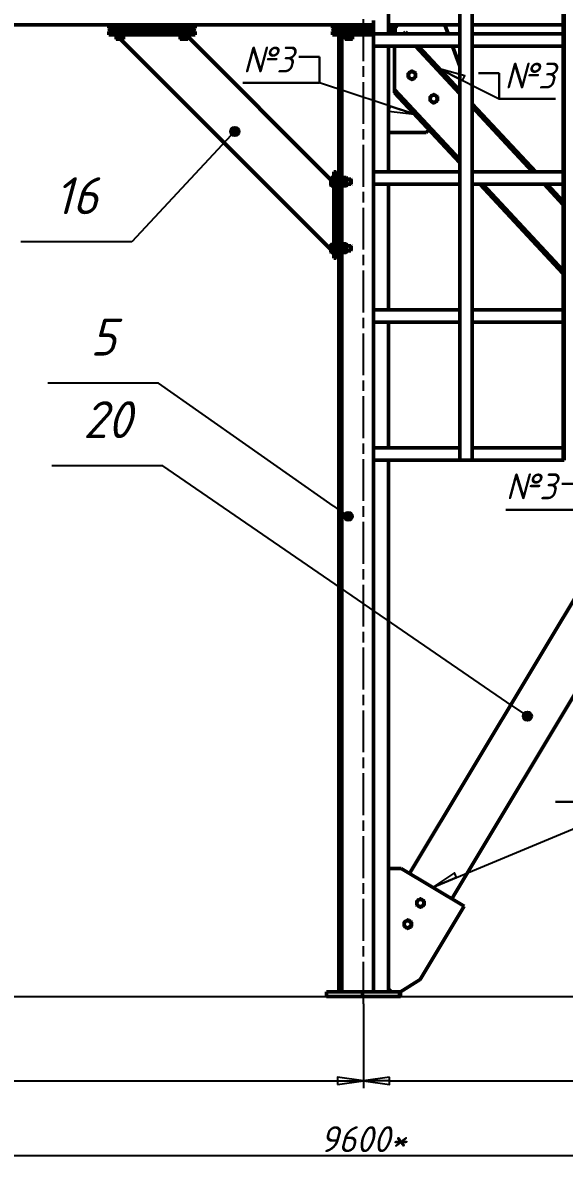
# Model space of a CAD drawing. Header units: millimetres. Extents: x 0 to 25230, y 0 to 17820.
# Drawn here: x 4712 to 6911, y 10795 to 15422 of the extents above; entities that cross this region are included whole.
import ezdxf

# ---------------------------------------------------------------- set-up
doc = ezdxf.new("R2010")
doc.units = ezdxf.units.MM
doc.header["$LTSCALE"] = 30
doc.linetypes.add('CHAIN', pattern=[0.7087, 0.4724, -0.0591, 0.1181, -0.0591])
for name, color, linetype, lineweight in [('Видимый контур (ГОСТ)', 7, 'Continuous', 50), ('Обозначение (ГОСТ)', 7, 'Continuous', 25), ('Осевая линия (ГОСТ)', 7, 'Continuous', 25), ('Размер (ГОСТ)', 7, 'Continuous', 25), ('Эскизная геометрия (ГОСТ)', 7, 'Continuous', 50)]:
    doc.layers.add(name, color=color, linetype=linetype, lineweight=lineweight)
doc.styles.add('Обычный текст (ГОСТ)', font='GOST Common Italic.ttf')
doc.styles.add('Стиль текста144', font='GOST Common Italic.ttf')
doc.styles.add('Увеличенный текст (ГОСТ)', font='GOST Common Italic.ttf')
doc.dimstyles.new('Диаметр (ГОСТ)$7', dxfattribs={"dimscale": 30, "dimtxt": 3.5, "dimasz": 3.5, "dimexe": 1, "dimexo": 0, "dimgap": 0.5, "dimtad": 1, "dimrnd": 1e-08, "dimtxsty": 'Обычный текст (ГОСТ)', "dimblk": 'Filled-1', "dimcen": 0.09, "dimdle": 15, "dimclrd": 256, "dimclre": 256, "dimclrt": 256, "dimazin": 2, "dimtfac": 0.714286, "dimtdec": 3, "dimtmove": 0, "dimatfit": 3, "dimfxl": 1, "dimtolj": 1, "dimlwd": -1, "dimlwe": 25, "dimarcsym": 0})
doc.dimstyles.new('Обычный (ГОСТ)', dxfattribs={"dimscale": 30, "dimtxt": 3.5, "dimasz": 3.5, "dimexe": 1, "dimexo": 0, "dimgap": 0.5, "dimtad": 1, "dimrnd": 1e-08, "dimtxsty": 'Обычный текст (ГОСТ)', "dimblk": 'Filled-1', "dimcen": 0.09, "dimdle": 15, "dimclrd": 256, "dimclre": 256, "dimclrt": 256, "dimazin": 2, "dimtfac": 0.714286, "dimtdec": 3, "dimtmove": 0, "dimatfit": 3, "dimfxl": 1, "dimtolj": 1, "dimlwd": 25, "dimlwe": 25, "dimarcsym": 0})

# ---------------------------------------------------------------- blocks, each defined once
blk = doc.blocks.new('Номера позиций28')
at = {"layer": 'Обозначение (ГОСТ)'}
h = blk.add_hatch(color=256, dxfattribs=at)
edge = h.paths.add_edge_path(flags=0)
edge.add_arc((225.38, 420.3), 0.625, 0, 360)
for p, q in [((176.02, 454.15), (161.02, 454.15)), ((203.1, 435.58), (176.02, 454.15)), ((223.32, 421.71), (203.3, 435.44)), ((223.32, 421.71), (224.87, 420.65))]:
    blk.add_line(p, q, dxfattribs=at)
blk.add_circle((225.38, 420.3), 0.625, dxfattribs=at)
at = {"layer": 'Обозначение (ГОСТ)', "insert": (168.52, 460.4), "char_height": 5, "attachment_point": 5, "style": 'Увеличенный текст (ГОСТ)'}
blk.add_mtext('20', dxfattribs=at)
blk = doc.blocks.new('Номера позиций34')
at = {"layer": 'Обозначение (ГОСТ)'}
h = blk.add_hatch(color=256, dxfattribs=at)
edge = h.paths.add_edge_path(flags=0)
edge.add_arc((185.77, 499.38), 0.625, 0, 360)
for p, q in [((184.07, 497.55), (185.35, 498.92)), ((184.07, 497.55), (171.82, 484.44)), ((171.82, 484.44), (156.82, 484.44))]:
    blk.add_line(p, q, dxfattribs=at)
blk.add_circle((185.77, 499.38), 0.625, dxfattribs=at)
at = {"layer": 'Обозначение (ГОСТ)', "insert": (164.32, 490.69), "char_height": 5, "attachment_point": 5, "style": 'Увеличенный текст (ГОСТ)'}
blk.add_mtext('16', dxfattribs=at)
blk = doc.blocks.new('Номера позиций39')
at = {"layer": 'Обозначение (ГОСТ)'}
h = blk.add_hatch(color=256, dxfattribs=at)
edge = h.paths.add_edge_path(flags=0)
edge.add_arc((201.14, 447.32), 0.625, 0, 360)
for p, q in [((175.46, 465.32), (160.46, 465.32)), ((199.09, 448.76), (175.46, 465.32)), ((199.09, 448.76), (200.63, 447.68))]:
    blk.add_line(p, q, dxfattribs=at)
blk.add_circle((201.14, 447.32), 0.625, dxfattribs=at)
at = {"layer": 'Обозначение (ГОСТ)', "insert": (167.96, 471.57), "char_height": 5, "attachment_point": 5, "style": 'Увеличенный текст (ГОСТ)'}
blk.add_mtext('5', dxfattribs=at)
blk = doc.blocks.new('Filled-1')
at = {"color": 0}
for p, q in [((0, 0), (-1, 0.143)), ((-1, 0.143), (-1, -0.143)), ((-1, 0), (0, 0)), ((-1, -0.143), (0, 0))]:
    blk.add_line(p, q, dxfattribs=at)
at = {"color": 0, "flags": 128}
blk.add_lwpolyline([(-1, -0.143), (0, 0), (-1, 0.143), (-1, -0.143)], dxfattribs=at)
at = {"color": 0}
blk.add_solid([(-1, -0.143), (0, 0), (-1, 0.143), (-1, -0.143)], dxfattribs=at)
blk = doc.blocks.new('*D138')
at = {"layer": 'Defpoints', "color": 0, "linetype": 'Continuous', "transparency": 16777216}
for p in [(11895.9, 15725.6), (12450.6, 15725.6), (1445.9, 11470.6)]:
    blk.add_point(p, dxfattribs=at)
at = {"layer": 'Размер (ГОСТ)', "linetype": 'Continuous', "lineweight": 25, "transparency": 16777216}
for p, q in [((11895.9, 15725.6), (12480.6, 15725.6)), ((12450.6, 11575.6), (12450.6, 15620.6)), ((1445.9, 11470.6), (12480.6, 11470.6))]:
    blk.add_line(p, q, dxfattribs=at)
at = {"layer": 'Размер (ГОСТ)', "linetype": 'Continuous', "lineweight": 25, "transparency": 16777216, "xscale": 105, "yscale": 105, "zscale": 105}
for p, rotation in [((12450.6, 15725.6), 90), ((12450.6, 11470.6), 270)]:
    blk.add_blockref('Filled-1', p, dxfattribs=dict(at, rotation=rotation))
at = {"layer": 'Размер (ГОСТ)', "linetype": 'Continuous', "lineweight": 25, "transparency": 16777216, "insert": (12330.6, 13367.9), "char_height": 105, "attachment_point": 1, "rotation": 90, "style": 'Обычный текст (ГОСТ)'}
blk.add_mtext('\\A1;\\fGOST Common|b0|i1;4255±2', dxfattribs=at)
blk = doc.blocks.new('*D139')
at = {"layer": 'Defpoints', "color": 0, "linetype": 'Continuous', "transparency": 16777216}
for p in [(6095.9, 11442.1), (10895.9, 11415.6), (10895.9, 11128.9)]:
    blk.add_point(p, dxfattribs=at)
at = {"layer": 'Размер (ГОСТ)', "linetype": 'Continuous', "lineweight": 25, "transparency": 16777216}
for p, q in [((6095.9, 11442.1), (6095.9, 11098.9)), ((10895.9, 11415.6), (10895.9, 11098.9)), ((6200.9, 11128.9), (10790.9, 11128.9))]:
    blk.add_line(p, q, dxfattribs=at)
at = {"layer": 'Размер (ГОСТ)', "linetype": 'Continuous', "lineweight": 25, "transparency": 16777216, "xscale": 105, "yscale": 105, "zscale": 105, "rotation": 180}
blk.add_blockref('Filled-1', (6095.9, 11128.9), dxfattribs=at)
at = {"layer": 'Размер (ГОСТ)', "linetype": 'Continuous', "lineweight": 25, "transparency": 16777216, "xscale": 105, "yscale": 105, "zscale": 105}
blk.add_blockref('Filled-1', (10895.9, 11128.9), dxfattribs=at)
at = {"layer": 'Размер (ГОСТ)', "linetype": 'Continuous', "lineweight": 25, "transparency": 16777216, "insert": (8265.7, 11248.9), "char_height": 105, "attachment_point": 1, "style": 'Обычный текст (ГОСТ)'}
blk.add_mtext('\\A1;\\fGOST Common|b0|i1;4800±2', dxfattribs=at)
blk = doc.blocks.new('*D140')
at = {"layer": 'Defpoints', "color": 0, "linetype": 'Continuous', "transparency": 16777216}
for p in [(1295.9, 11415.6), (10895.9, 11415.6), (1295.9, 10824.8)]:
    blk.add_point(p, dxfattribs=at)
at = {"layer": 'Размер (ГОСТ)', "linetype": 'Continuous', "lineweight": 25, "transparency": 16777216}
for p, q in [((1295.9, 11415.6), (1295.9, 10794.8)), ((10895.9, 11415.6), (10895.9, 10794.8)), ((10790.9, 10824.8), (1400.9, 10824.8))]:
    blk.add_line(p, q, dxfattribs=at)
at = {"layer": 'Размер (ГОСТ)', "linetype": 'Continuous', "lineweight": 25, "transparency": 16777216, "xscale": 105, "yscale": 105, "zscale": 105, "rotation": 180}
blk.add_blockref('Filled-1', (1295.9, 10824.8), dxfattribs=at)
at = {"layer": 'Размер (ГОСТ)', "linetype": 'Continuous', "lineweight": 25, "transparency": 16777216, "xscale": 105, "yscale": 105, "zscale": 105}
blk.add_blockref('Filled-1', (10895.9, 10824.8), dxfattribs=at)
at = {"layer": 'Размер (ГОСТ)', "linetype": 'Continuous', "lineweight": 25, "transparency": 16777216, "insert": (5919.6, 10944.8), "char_height": 105, "attachment_point": 1, "style": 'Обычный текст (ГОСТ)'}
blk.add_mtext('\\A1;\\fGOST Common|b0|i1;9600*', dxfattribs=at)
blk = doc.blocks.new('*D141')
at = {"layer": 'Defpoints', "color": 0, "linetype": 'Continuous', "transparency": 16777216}
for p in [(6095.9, 11442.1), (1295.9, 11415.6), (6095.9, 11128.9)]:
    blk.add_point(p, dxfattribs=at)
at = {"layer": 'Размер (ГОСТ)', "linetype": 'Continuous', "lineweight": 25, "transparency": 16777216}
for p, q in [((6095.9, 11442.1), (6095.9, 11098.9)), ((1295.9, 11415.6), (1295.9, 11098.9)), ((1400.9, 11128.9), (5990.9, 11128.9))]:
    blk.add_line(p, q, dxfattribs=at)
at = {"layer": 'Размер (ГОСТ)', "linetype": 'Continuous', "lineweight": 25, "transparency": 16777216, "xscale": 105, "yscale": 105, "zscale": 105, "rotation": 180}
blk.add_blockref('Filled-1', (1295.9, 11128.9), dxfattribs=at)
at = {"layer": 'Размер (ГОСТ)', "linetype": 'Continuous', "lineweight": 25, "transparency": 16777216, "xscale": 105, "yscale": 105, "zscale": 105}
blk.add_blockref('Filled-1', (6095.9, 11128.9), dxfattribs=at)
at = {"layer": 'Размер (ГОСТ)', "linetype": 'Continuous', "lineweight": 25, "transparency": 16777216, "insert": (3465.7, 11248.9), "char_height": 105, "attachment_point": 1, "style": 'Обычный текст (ГОСТ)'}
blk.add_mtext('\\A1;\\fGOST Common|b0|i1;4800±2', dxfattribs=at)
blk = doc.blocks.new('Обозначение сварки_106')
at = {"layer": 'Эскизная геометрия (ГОСТ)', "lineweight": 30}
for p, q in [((-0.8, 1), (0, 1)), ((0, 0), (0, 1)), ((0, 0), (2.168, 0))]:
    blk.add_line(p, q, dxfattribs=at)
at = {"layer": 'Обозначение (ГОСТ)', "style": 'Стиль текста144'}
blk.add_text('№3', height=1, dxfattribs=at).set_placement((0.2, 0.4))
blk = doc.blocks.new('Filled Half 2-1')
at = {"color": 0}
for p, q in [((-1, 0), (0, 0)), ((-1, 0), (-1, -0.2)), ((-1, -0.2), (0, 0)), ((0, 0), (-1, 0))]:
    blk.add_line(p, q, dxfattribs=at)
at = {"color": 0, "flags": 128}
blk.add_lwpolyline([(-1, 0), (-1, -0.2), (0, 0), (-1, 0)], dxfattribs=at)
at = {"color": 0}
blk.add_solid([(-1, 0), (-1, -0.2), (0, 0), (-1, 0)], dxfattribs=at)
blk = doc.blocks.new('Обозначение сварки_28')
at = {"layer": 'Эскизная геометрия (ГОСТ)', "lineweight": 30}
for p, q in [((-0.8, 1), (0, 1)), ((0, 0), (0, 1)), ((0, 0), (-2.968, 0))]:
    blk.add_line(p, q, dxfattribs=at)
at = {"layer": 'Обозначение (ГОСТ)', "style": 'Стиль текста144'}
blk.add_text('№3', height=1, dxfattribs=at).set_placement((-2.968, 0.4))
blk = doc.blocks.new('Обозначение сварки_12')
at = {"layer": 'Эскизная геометрия (ГОСТ)', "lineweight": 30}
for p, q in [((-0.8, 1), (0, 1)), ((0, 0), (0, 1)), ((0, 0), (1.96, 0))]:
    blk.add_line(p, q, dxfattribs=at)
at = {"layer": 'Обозначение (ГОСТ)', "style": 'Стиль текста144'}
blk.add_text('№1', height=1, dxfattribs=at).set_placement((0.2, 0.4))

msp = doc.modelspace()

# ---------------------------------------------------------------- linework, layer by layer
at = {"layer": 'Видимый контур (ГОСТ)'}
for p, q in [((6486.882, 16756.088), (6486.882, 13647.088)), ((6536.882, 13647.088), (6536.882, 16756.088)), ((6906.882, 13647.088), (6906.882, 16756.088)), ((6910.882, 13647.088), (6910.882, 16756.088)), ((6196.882, 15377.088), (6196.882, 15737.407)), ((6136.882, 15413.588), (1045.882, 15413.588)), ((5061.882, 15413.588), (5061.882, 15403.588)), ((5411.882, 15403.588), (5411.882, 15413.588)), ((5969.882, 15413.588), (5969.882, 15403.588)), ((6136.882, 15377.088), (6136.882, 15432.088)), ((6486.882, 15413.588), (6196.882, 15413.588)), ((6221.882, 15403.588), (6221.882, 15413.588)), ((6223.882, 15401.588), (6235.882, 15413.588)), ((6439.167, 15377.088), (6425.882, 15413.588)), ((6906.882, 15413.588), (6536.882, 15413.588)), ((5061.882, 15403.588), (5411.882, 15403.588)), ((5061.882, 15400.588), (5061.882, 15403.588)), ((5068.882, 15393.588), (5061.882, 15400.588)), ((5411.882, 15400.588), (5061.882, 15400.588)), ((5068.882, 15393.588), (5061.882, 15386.588)), ((5061.882, 15386.588), (5411.882, 15386.588)), ((5061.882, 15386.588), (5061.882, 15373.588)), ((5411.882, 15373.588), (5061.882, 15373.588)), ((5404.882, 15393.588), (5068.882, 15393.588)), ((5068.882, 15393.588), (5404.882, 15393.588)), ((5091.632, 15368.588), (5091.632, 15373.588)), ((5091.632, 15368.588), (5091.882, 15368.588)), ((5091.882, 15368.588), (5097.001, 15368.588)), ((5091.882, 15357.861), (5091.882, 15368.588)), ((5097.001, 15368.588), (5101.764, 15368.588)), ((5101.764, 15368.588), (5106.882, 15368.588)), ((5104.063, 15373.588), (5105.882, 15368.588)), ((5107.882, 15368.588), (5106.063, 15373.588)), ((5106.882, 15357.861), (5106.882, 15368.588)), ((5106.882, 15368.588), (5112.001, 15368.588)), ((5112.001, 15368.588), (5116.764, 15368.588)), ((5116.764, 15368.588), (5121.882, 15368.588)), ((5121.882, 15357.861), (5121.882, 15368.588)), ((5121.882, 15368.588), (5122.132, 15368.588)), ((5122.132, 15368.588), (5122.132, 15373.588)), ((5351.632, 15368.588), (5351.632, 15373.588)), ((5351.632, 15368.588), (5351.882, 15368.588)), ((5351.882, 15368.588), (5357.001, 15368.588)), ((5351.882, 15357.861), (5351.882, 15368.588)), ((5357.001, 15368.588), (5361.764, 15368.588)), ((5361.764, 15368.588), (5366.882, 15368.588)), ((5364.063, 15373.588), (5365.882, 15368.588)), ((5367.882, 15368.588), (5366.063, 15373.588)), ((5366.882, 15357.861), (5366.882, 15368.588)), ((5366.882, 15368.588), (5372.001, 15368.588)), ((5372.001, 15368.588), (5376.764, 15368.588)), ((5376.764, 15368.588), (5381.882, 15368.588)), ((5381.882, 15357.861), (5381.882, 15368.588)), ((5381.882, 15368.588), (5382.132, 15368.588)), ((5963.382, 14785.048), (5381.882, 15366.548)), ((5382.132, 15368.588), (5382.132, 15373.588)), ((5404.882, 15393.588), (5411.882, 15400.588)), ((5411.882, 15386.588), (5404.882, 15393.588)), ((5411.882, 15400.588), (5411.882, 15403.588)), ((5411.882, 15386.588), (5411.882, 15373.588)), ((5969.882, 15403.588), (5969.882, 15400.588)), ((5969.882, 15403.588), (6136.882, 15403.588)), ((6136.882, 15400.588), (5969.882, 15400.588)), ((5976.882, 15393.588), (5969.882, 15400.588)), ((5976.882, 15393.588), (5969.882, 15386.588)), ((5969.882, 15386.588), (6136.882, 15386.588)), ((5969.882, 15373.588), (5969.882, 15386.588)), ((5969.882, 15373.588), (6136.882, 15373.588)), ((6136.882, 15393.588), (5976.882, 15393.588)), ((5976.882, 15393.588), (6136.882, 15393.588)), ((5995.882, 11490.588), (5995.882, 15373.588)), ((6007.882, 11490.588), (6007.882, 15373.588)), ((6020.632, 15373.588), (6020.632, 15368.588)), ((6020.882, 15368.588), (6020.632, 15368.588)), ((6020.882, 15368.588), (6026.001, 15368.588)), ((6020.882, 15357.861), (6020.882, 15368.588)), ((6030.764, 15368.588), (6026.001, 15368.588)), ((6030.764, 15368.588), (6035.882, 15368.588)), ((6035.882, 15357.861), (6035.882, 15368.588)), ((6035.882, 15368.588), (6041.001, 15368.588)), ((6045.764, 15368.588), (6041.001, 15368.588)), ((6045.764, 15368.588), (6050.882, 15368.588)), ((6050.882, 15357.861), (6050.882, 15368.588)), ((6051.132, 15368.588), (6050.882, 15368.588)), ((6051.132, 15373.588), (6051.132, 15368.588)), ((6486.882, 15377.088), (6136.882, 15377.088)), ((6136.882, 15327.088), (6136.882, 15377.088)), ((6196.882, 15403.588), (6221.882, 15403.588)), ((6221.882, 15400.588), (6196.882, 15400.588)), ((6214.882, 15393.588), (6196.882, 15393.588)), ((6196.882, 15393.588), (6214.882, 15393.588)), ((6196.882, 15386.588), (6221.882, 15386.588)), ((6214.882, 15393.588), (6221.882, 15400.588)), ((6214.882, 15393.588), (6221.882, 15386.588)), ((6221.882, 15403.588), (6221.882, 15400.588)), ((6221.882, 15377.088), (6221.882, 15386.588)), ((6223.882, 15401.588), (6223.882, 15377.088)), ((6259.181, 15378.528), (6257.638, 15377.088)), ((6259.181, 15378.528), (6263.204, 15382.279)), ((6260.524, 15377.088), (6259.181, 15378.528)), ((6265.764, 15384.666), (6263.204, 15382.279)), ((6272.829, 15377.088), (6265.764, 15384.666)), ((6536.882, 15377.088), (6906.882, 15377.088)), ((5091.882, 15357.861), (5091.882, 15356.522)), ((5092.632, 15356.088), (5091.882, 15356.522)), ((5121.132, 15356.088), (5092.632, 15356.088)), ((5963.382, 14502.205), (5109.499, 15356.088)), ((5121.132, 15356.088), (5121.882, 15356.522)), ((5121.882, 15356.522), (5121.882, 15357.861)), ((5351.882, 15357.861), (5351.882, 15356.522)), ((5352.632, 15356.088), (5351.882, 15356.522)), ((5381.132, 15356.088), (5352.632, 15356.088)), ((5381.132, 15356.088), (5381.882, 15356.522)), ((5381.882, 15356.522), (5381.882, 15357.861)), ((6020.882, 15357.861), (6020.882, 15356.522)), ((6021.632, 15356.088), (6020.882, 15356.522)), ((6050.132, 15356.088), (6021.632, 15356.088)), ((6050.132, 15356.088), (6050.882, 15356.522)), ((6050.882, 15356.522), (6050.882, 15357.861)), ((6136.882, 14817.088), (6136.882, 15327.088)), ((6486.882, 15327.088), (6136.882, 15327.088)), ((6196.882, 14817.088), (6196.882, 15327.088)), ((6221.882, 15327.088), (6221.882, 15165.593)), ((6486.882, 15134.348), (6307.149, 15327.088)), ((6486.882, 15147.545), (6319.455, 15327.088)), ((6486.882, 15245.992), (6457.366, 15327.088)), ((6536.882, 15327.088), (6906.882, 15327.088)), ((6221.882, 15165.593), (6221.882, 15151.663)), ((6221.882, 15143.599), (6221.882, 15151.663)), ((6486.882, 14867.485), (6221.882, 15151.663)), ((6221.882, 15143.599), (6221.882, 15138.467)), ((6486.882, 14854.289), (6221.882, 15138.467)), ((6795.038, 14817.088), (6536.882, 15093.926)), ((6782.732, 14817.088), (6536.882, 15080.73)), ((6196.882, 14976.588), (6350.882, 14976.588)), ((6350.882, 14976.588), (6362.625, 14987.539)), ((5975.882, 14817.588), (5984.882, 14817.588)), ((5975.882, 14467.588), (5975.882, 14817.588)), ((5995.882, 14806.588), (5984.882, 14817.588)), ((5984.882, 14817.588), (5984.882, 14467.588)), ((6486.882, 14817.088), (6136.882, 14817.088)), ((6136.882, 14767.088), (6136.882, 14817.088)), ((6536.882, 14817.088), (6906.882, 14817.088)), ((5963.382, 14791.838), (5964.693, 14794.108)), ((5963.382, 14763.338), (5963.382, 14791.838)), ((5963.382, 14763.338), (5964.693, 14761.069)), ((5965.155, 14794.837), (5975.882, 14794.837)), ((5965.155, 14784.846), (5975.882, 14784.846)), ((5965.155, 14767.597), (5975.882, 14767.597)), ((6011.882, 14792.838), (6007.882, 14792.838)), ((6007.882, 14777.133), (6011.882, 14778.588)), ((6011.882, 14776.588), (6007.882, 14775.133)), ((6011.882, 14762.338), (6007.882, 14762.338)), ((6011.882, 14791.088), (6014.088, 14794.909)), ((6011.882, 14778.588), (6011.882, 14792.838)), ((6011.882, 14778.588), (6011.882, 14776.588)), ((6011.882, 14762.338), (6011.882, 14776.588)), ((6011.882, 14764.088), (6014.088, 14760.268)), ((6025.677, 14794.909), (6014.088, 14794.909)), ((6025.677, 14786.249), (6014.088, 14786.249)), ((6025.677, 14768.928), (6014.088, 14768.928)), ((6027.882, 14791.088), (6025.677, 14794.909)), ((6027.882, 14764.088), (6025.677, 14760.268)), ((6027.882, 14764.088), (6027.882, 14791.088)), ((6027.882, 14787.588), (6044.216, 14787.588)), ((6027.882, 14767.588), (6044.216, 14767.588)), ((6044.216, 14767.588), (6044.216, 14787.588)), ((6045.882, 14785.922), (6044.216, 14787.588)), ((6045.882, 14769.255), (6044.216, 14767.588)), ((6045.882, 14785.922), (6045.882, 14769.255)), ((6136.882, 14257.088), (6136.882, 14767.088)), ((6486.882, 14767.088), (6136.882, 14767.088)), ((6196.882, 14257.088), (6196.882, 14767.088)), ((6536.882, 14767.088), (6906.882, 14767.088)), ((6906.882, 14403.894), (6568.198, 14767.088)), ((6906.882, 14417.091), (6580.504, 14767.088)), ((6906.882, 14683.953), (6829.358, 14767.088)), ((6906.882, 14697.15), (6841.664, 14767.088)), ((5965.155, 14760.34), (5975.882, 14760.34)), ((6025.677, 14760.268), (6014.088, 14760.268)), ((5963.382, 14521.838), (5963.815, 14522.588)), ((5963.382, 14493.338), (5963.382, 14521.838)), ((5963.382, 14493.338), (5963.815, 14492.588)), ((5963.815, 14492.588), (5964.693, 14491.069)), ((5965.155, 14522.588), (5975.882, 14522.588)), ((5965.155, 14507.588), (5975.882, 14507.588)), ((5965.155, 14492.588), (5975.882, 14492.588)), ((5965.155, 14490.34), (5975.247, 14490.34)), ((5975.882, 14489.705), (5972.999, 14492.588)), ((6011.882, 14522.838), (6007.882, 14522.838)), ((6007.882, 14507.133), (6011.882, 14508.589)), ((6011.882, 14506.589), (6007.882, 14505.133)), ((6011.882, 14492.338), (6007.882, 14492.338)), ((6011.882, 14521.088), (6014.088, 14524.909)), ((6011.882, 14508.589), (6011.882, 14522.838)), ((6011.882, 14508.589), (6011.882, 14506.589)), ((6011.882, 14492.338), (6011.882, 14506.589)), ((6011.882, 14494.088), (6014.088, 14490.268)), ((6025.677, 14524.909), (6014.088, 14524.909)), ((6025.677, 14516.249), (6014.088, 14516.249)), ((6025.677, 14498.928), (6014.088, 14498.928)), ((6025.677, 14490.268), (6014.088, 14490.268)), ((6027.882, 14521.088), (6025.677, 14524.909)), ((6027.882, 14494.088), (6025.677, 14490.268)), ((6027.882, 14494.088), (6027.882, 14521.088)), ((6027.882, 14517.588), (6044.216, 14517.588)), ((6027.882, 14497.588), (6044.216, 14497.588)), ((6044.216, 14497.588), (6044.216, 14517.588)), ((6045.882, 14515.922), (6044.216, 14517.588)), ((6045.882, 14499.255), (6044.216, 14497.588)), ((6045.882, 14515.922), (6045.882, 14499.255)), ((5975.882, 14467.588), (5984.882, 14467.588)), ((5995.882, 14478.588), (5984.882, 14467.588)), ((6486.882, 14257.088), (6136.882, 14257.088)), ((6136.882, 14207.088), (6136.882, 14257.088)), ((6536.882, 14257.088), (6906.882, 14257.088)), ((6136.882, 13697.088), (6136.882, 14207.088)), ((6486.882, 14207.088), (6136.882, 14207.088)), ((6196.882, 13697.088), (6196.882, 14207.088)), ((6536.882, 14207.088), (6906.882, 14207.088)), ((6282.556, 11970.462), (7405.687, 13839.666)), ((6453.99, 11867.455), (7585.491, 13750.588)), ((6486.882, 13697.088), (6136.882, 13697.088)), ((6136.882, 13647.088), (6136.882, 13697.088)), ((6536.882, 13697.088), (6906.882, 13697.088)), ((6136.882, 11490.588), (6136.882, 13647.088)), ((6486.882, 13647.088), (6136.882, 13647.088)), ((6196.882, 11490.588), (6196.882, 13647.088)), ((6486.882, 13647.088), (6536.882, 13647.088)), ((6536.882, 13647.088), (6906.882, 13647.088)), ((6910.882, 13647.088), (6906.882, 13647.088)), ((6249.06, 11990.588), (6196.882, 11990.588)), ((6504.199, 11837.286), (6249.06, 11990.588)), ((6325.925, 11540.588), (6504.199, 11837.286)), ((6245.882, 11490.588), (6325.925, 11540.588)), ((5945.882, 11490.588), (6091.882, 11490.588)), ((5945.882, 11470.588), (5945.882, 11490.588)), ((6091.882, 11490.588), (6091.882, 11470.588)), ((6241.882, 11490.588), (6091.882, 11490.588)), ((6207.882, 11490.588), (6196.882, 11501.588)), ((6241.882, 11490.588), (6241.882, 11470.588)), ((6241.882, 11490.588), (6245.882, 11490.588)), ((6245.882, 11470.588), (6245.882, 11490.588)), ((5945.882, 11470.588), (6091.882, 11470.588)), ((6241.882, 11470.588), (6091.882, 11470.588)), ((6241.882, 11470.588), (6245.882, 11470.588))]:
    msp.add_line(p, q, dxfattribs=at)
for centre in [(6292.541, 15209.322), (6381.201, 15114.247), (6327.07, 11850.385), (6275.566, 11764.668)]:
    msp.add_circle(centre, 14.25, dxfattribs=at)
for points, weights in [([(5106.882, 15357.861), (5099.382, 15355.361), (5091.882, 15357.861)], [1.16025403784, 1.33974596216, 1.16025403784]), ([(5121.882, 15357.861), (5114.382, 15355.361), (5106.882, 15357.861)], [1.16025403784, 1.33974596216, 1.16025403784]), ([(5366.882, 15357.861), (5359.382, 15355.361), (5351.882, 15357.861)], [1.16025403784, 1.33974596216, 1.16025403784]), ([(5381.882, 15357.861), (5374.382, 15355.361), (5366.882, 15357.861)], [1.16025403784, 1.33974596216, 1.16025403784]), ([(6035.882, 15357.861), (6028.382, 15355.361), (6020.882, 15357.861)], [1.16025403784, 1.33974596216, 1.16025403784]), ([(6050.882, 15357.861), (6043.382, 15355.361), (6035.882, 15357.861)], [1.16025403784, 1.33974596216, 1.16025403784]), ([(6292.541, 15226.643), (6285.041, 15222.313), (6277.541, 15217.983)], [1.16025403784, 1.33974596216, 1.16025403784]), ([(6307.541, 15217.983), (6300.041, 15222.313), (6292.541, 15226.643)], [1.16025403784, 1.33974596216, 1.16025403784]), ([(6277.541, 15217.983), (6277.541, 15209.322), (6277.541, 15200.662)], [1.16025403784, 1.33974596216, 1.16025403784]), ([(6277.541, 15200.662), (6285.041, 15196.332), (6292.541, 15192.002)], [1.16025403784, 1.33974596216, 1.16025403784]), ([(6292.541, 15192.002), (6300.041, 15196.332), (6307.541, 15200.662)], [1.16025403784, 1.33974596216, 1.16025403784]), ([(6307.541, 15200.662), (6307.541, 15209.322), (6307.541, 15217.983)], [1.16025403784, 1.33974596216, 1.16025403784]), ([(6381.201, 15131.567), (6373.701, 15127.237), (6366.201, 15122.907)], [1.16025403784, 1.33974596216, 1.16025403784]), ([(6366.201, 15122.907), (6366.201, 15114.247), (6366.201, 15105.586)], [1.16025403784, 1.33974596216, 1.16025403784]), ([(6366.201, 15105.586), (6373.701, 15101.256), (6381.201, 15096.926)], [1.16025403784, 1.33974596216, 1.16025403784]), ([(6396.201, 15122.907), (6388.701, 15127.237), (6381.201, 15131.567)], [1.16025403784, 1.33974596216, 1.16025403784]), ([(6381.201, 15096.926), (6388.701, 15101.256), (6396.201, 15105.586)], [1.16025403784, 1.33974596216, 1.16025403784]), ([(6396.201, 15105.586), (6396.201, 15114.247), (6396.201, 15122.907)], [1.16025403784, 1.33974596216, 1.16025403784]), ([(5965.155, 14784.846), (5962.655, 14789.841), (5965.155, 14794.837)], [1.16025403784, 1.33974596216, 1.16025403784]), ([(5965.155, 14767.597), (5962.655, 14776.221), (5965.155, 14784.846)], [1.16025403784, 1.33974596216, 1.16025403784]), ([(5965.155, 14760.34), (5962.655, 14763.969), (5965.155, 14767.597)], [1.16025403784, 1.33974596216, 1.16025403784]), ([(5965.155, 14794.837), (5964.898, 14794.464), (5964.693, 14794.108)], [1.16025403784, 1.17644894884, 1.18972144264]), ([(6014.088, 14794.909), (6011.588, 14790.579), (6014.088, 14786.249)], [1, 1.15470053838, 1]), ([(6014.088, 14786.249), (6011.588, 14777.588), (6014.088, 14768.928)], [1, 1.15470053838, 1]), ([(6014.088, 14768.928), (6011.588, 14764.598), (6014.088, 14760.268)], [1, 1.15470053838, 1]), ([(6025.677, 14786.249), (6028.177, 14790.579), (6025.677, 14794.909)], [1, 1.15470053838, 1]), ([(6025.677, 14768.928), (6028.177, 14777.588), (6025.677, 14786.249)], [1, 1.15470053838, 1]), ([(6025.677, 14760.268), (6028.177, 14764.598), (6025.677, 14768.928)], [1, 1.15470053838, 1]), ([(5965.155, 14522.588), (5963.815, 14522.588), (5963.815, 14522.588)], [1.16025403784, 1.24999995093, 1.25]), ([(5963.815, 14492.588), (5963.815, 14492.588), (5965.155, 14492.588)], [1.25, 1.25000004907, 1.16025403784]), ([(5965.155, 14507.588), (5962.655, 14515.088), (5965.155, 14522.588)], [1.16025403784, 1.33974596216, 1.16025403784]), ([(5965.155, 14492.588), (5962.655, 14500.088), (5965.155, 14507.588)], [1.16025403784, 1.33974596216, 1.16025403784]), ([(5965.155, 14490.34), (5964.566, 14491.518), (5964.241, 14492.588)], [1.16025403784, 1.19810539807, 1.21999252506]), ([(5964.693, 14491.069), (5964.898, 14490.713), (5965.155, 14490.34)], [1.18972144264, 1.17644894884, 1.16025403784]), ([(6014.088, 14524.909), (6011.588, 14520.579), (6014.088, 14516.249)], [1, 1.15470053838, 1]), ([(6014.088, 14516.249), (6011.588, 14507.588), (6014.088, 14498.928)], [1, 1.15470053838, 1]), ([(6014.088, 14498.928), (6011.588, 14494.598), (6014.088, 14490.268)], [1, 1.15470053838, 1]), ([(6025.677, 14516.249), (6028.177, 14520.579), (6025.677, 14524.909)], [1, 1.15470053838, 1]), ([(6025.677, 14498.928), (6028.177, 14507.588), (6025.677, 14516.249)], [1, 1.15470053838, 1]), ([(6025.677, 14490.268), (6028.177, 14494.598), (6025.677, 14498.928)], [1, 1.15470053838, 1]), ([(6327.07, 11867.705), (6319.57, 11863.375), (6312.07, 11859.045)], [1.16025403784, 1.33974596216, 1.16025403784]), ([(6312.07, 11859.045), (6312.07, 11850.385), (6312.07, 11841.725)], [1.16025403784, 1.33974596216, 1.16025403784]), ([(6342.07, 11859.045), (6334.57, 11863.375), (6327.07, 11867.705)], [1.16025403784, 1.33974596216, 1.16025403784]), ([(6342.07, 11841.725), (6342.07, 11850.385), (6342.07, 11859.045)], [1.16025403784, 1.33974596216, 1.16025403784]), ([(6312.07, 11841.725), (6319.57, 11837.395), (6327.07, 11833.064)], [1.16025403784, 1.33974596216, 1.16025403784]), ([(6327.07, 11833.064), (6334.57, 11837.395), (6342.07, 11841.725)], [1.16025403784, 1.33974596216, 1.16025403784]), ([(6275.566, 11781.989), (6268.066, 11777.659), (6260.566, 11773.329)], [1.16025403784, 1.33974596216, 1.16025403784]), ([(6260.566, 11773.329), (6260.566, 11764.668), (6260.566, 11756.008)], [1.16025403784, 1.33974596216, 1.16025403784]), ([(6260.566, 11756.008), (6268.066, 11751.678), (6275.566, 11747.348)], [1.16025403784, 1.33974596216, 1.16025403784]), ([(6290.566, 11773.329), (6283.066, 11777.659), (6275.566, 11781.989)], [1.16025403784, 1.33974596216, 1.16025403784]), ([(6275.566, 11747.348), (6283.066, 11751.678), (6290.566, 11756.008)], [1.16025403784, 1.33974596216, 1.16025403784]), ([(6290.566, 11756.008), (6290.566, 11764.668), (6290.566, 11773.329)], [1.16025403784, 1.33974596216, 1.16025403784])]:
    msp.add_rational_spline(points, weights, degree=2, dxfattribs=at)
at = {"layer": 'Осевая линия (ГОСТ)', "linetype": 'CHAIN', "ltscale": 11.993792}
msp.add_line((6095.882, 11442.054), (6095.882, 15461.588), dxfattribs=at)

# ---------------------------------------------------------------- block references
at = {"xscale": 104.9999982118607, "yscale": 104.9999982118607, "zscale": 104.9999982118607}
for name, p in [('Обозначение сварки_28', (5917.847, 15178.796)), ('Обозначение сварки_106', (6647.293, 15113.474)), ('Обозначение сварки_28', (6985.228, 13446.646)), ('Обозначение сварки_12', (6960.198, 12156.748))]:
    msp.add_blockref(name, p, dxfattribs=at)
at = {"layer": 'Обозначение (ГОСТ)', "xscale": 30, "yscale": 30, "zscale": 30}
for name in ['Номера позиций34', 'Номера позиций39', 'Номера позиций28']:
    msp.add_blockref(name, (0, 0), dxfattribs=at)

# ---------------------------------------------------------------- dimensions: what is measured, and where the dimension line sits
at = {"layer": 'Размер (ГОСТ)', "linetype": 'Continuous', "lineweight": 25}
for base, p1, p2, angle, picture, middle in [((12450.568, 15725.588), (1445.882, 11470.588), (11895.882, 15725.588), 90, '*D138', (12450.568, 13598.088)), ((10895.882, 11128.908), (6095.882, 11442.054), (10895.882, 11415.588), 180, '*D139', (8495.882, 11128.908))]:
    dim = msp.add_linear_dim(base=base, p1=p1, p2=p2, angle=angle, text='\\fGOST Common|b0|i1;<>±2', dimstyle='Обычный (ГОСТ)', override={"dimgap": 0.5, "dimdec": 2, "dimtol": 0, "dimlim": 0, "dimtp": 0, "dimtm": 0, "dimtdec": 3, "dimtofl": 0, "dimatfit": 1}, dxfattribs=at)
    dim.commit()
    dim.dimension.update_dxf_attribs({"geometry": picture, "text_midpoint": middle, "dimtype": 160})
for base, p1, p2, text, picture, middle in [((6095.882, 11128.908), (1295.882, 11415.588), (6095.882, 11442.054), '\\fGOST Common|b0|i1;<>±2', '*D141', (3695.882, 11128.908)), ((1295.882, 10824.789), (10895.882, 11415.588), (1295.882, 11415.588), '\\fGOST Common|b0|i1;<>*', '*D140', (6095.882, 10824.789))]:
    dim = msp.add_linear_dim(base=base, p1=p1, p2=p2, text=text, dimstyle='Обычный (ГОСТ)', override={"dimgap": 0.5, "dimdec": 2, "dimtol": 0, "dimlim": 0, "dimtp": 0, "dimtm": 0, "dimtdec": 3, "dimtofl": 0, "dimatfit": 1}, dxfattribs=at)
    dim.commit()
    dim.dimension.update_dxf_attribs({"geometry": picture, "text_midpoint": middle, "dimtype": 160})

# ---------------------------------------------------------------- leaders
at = {"layer": 'Обозначение (ГОСТ)'}
for points in [[(6404.269, 15236.137), (6647.293, 15113.474)], [(6303.221, 15051.241), (5917.847, 15178.796)], [(6376.63, 11913.937), (6960.198, 12156.748)]]:
    msp.add_leader(points, dimstyle='Диаметр (ГОСТ)$7', override={"dimasz": 3.5, "dimtad": 0, "dimldrblk": 'Filled Half 2-1'}, dxfattribs=at)

doc.saveas('drawing.dxf')
